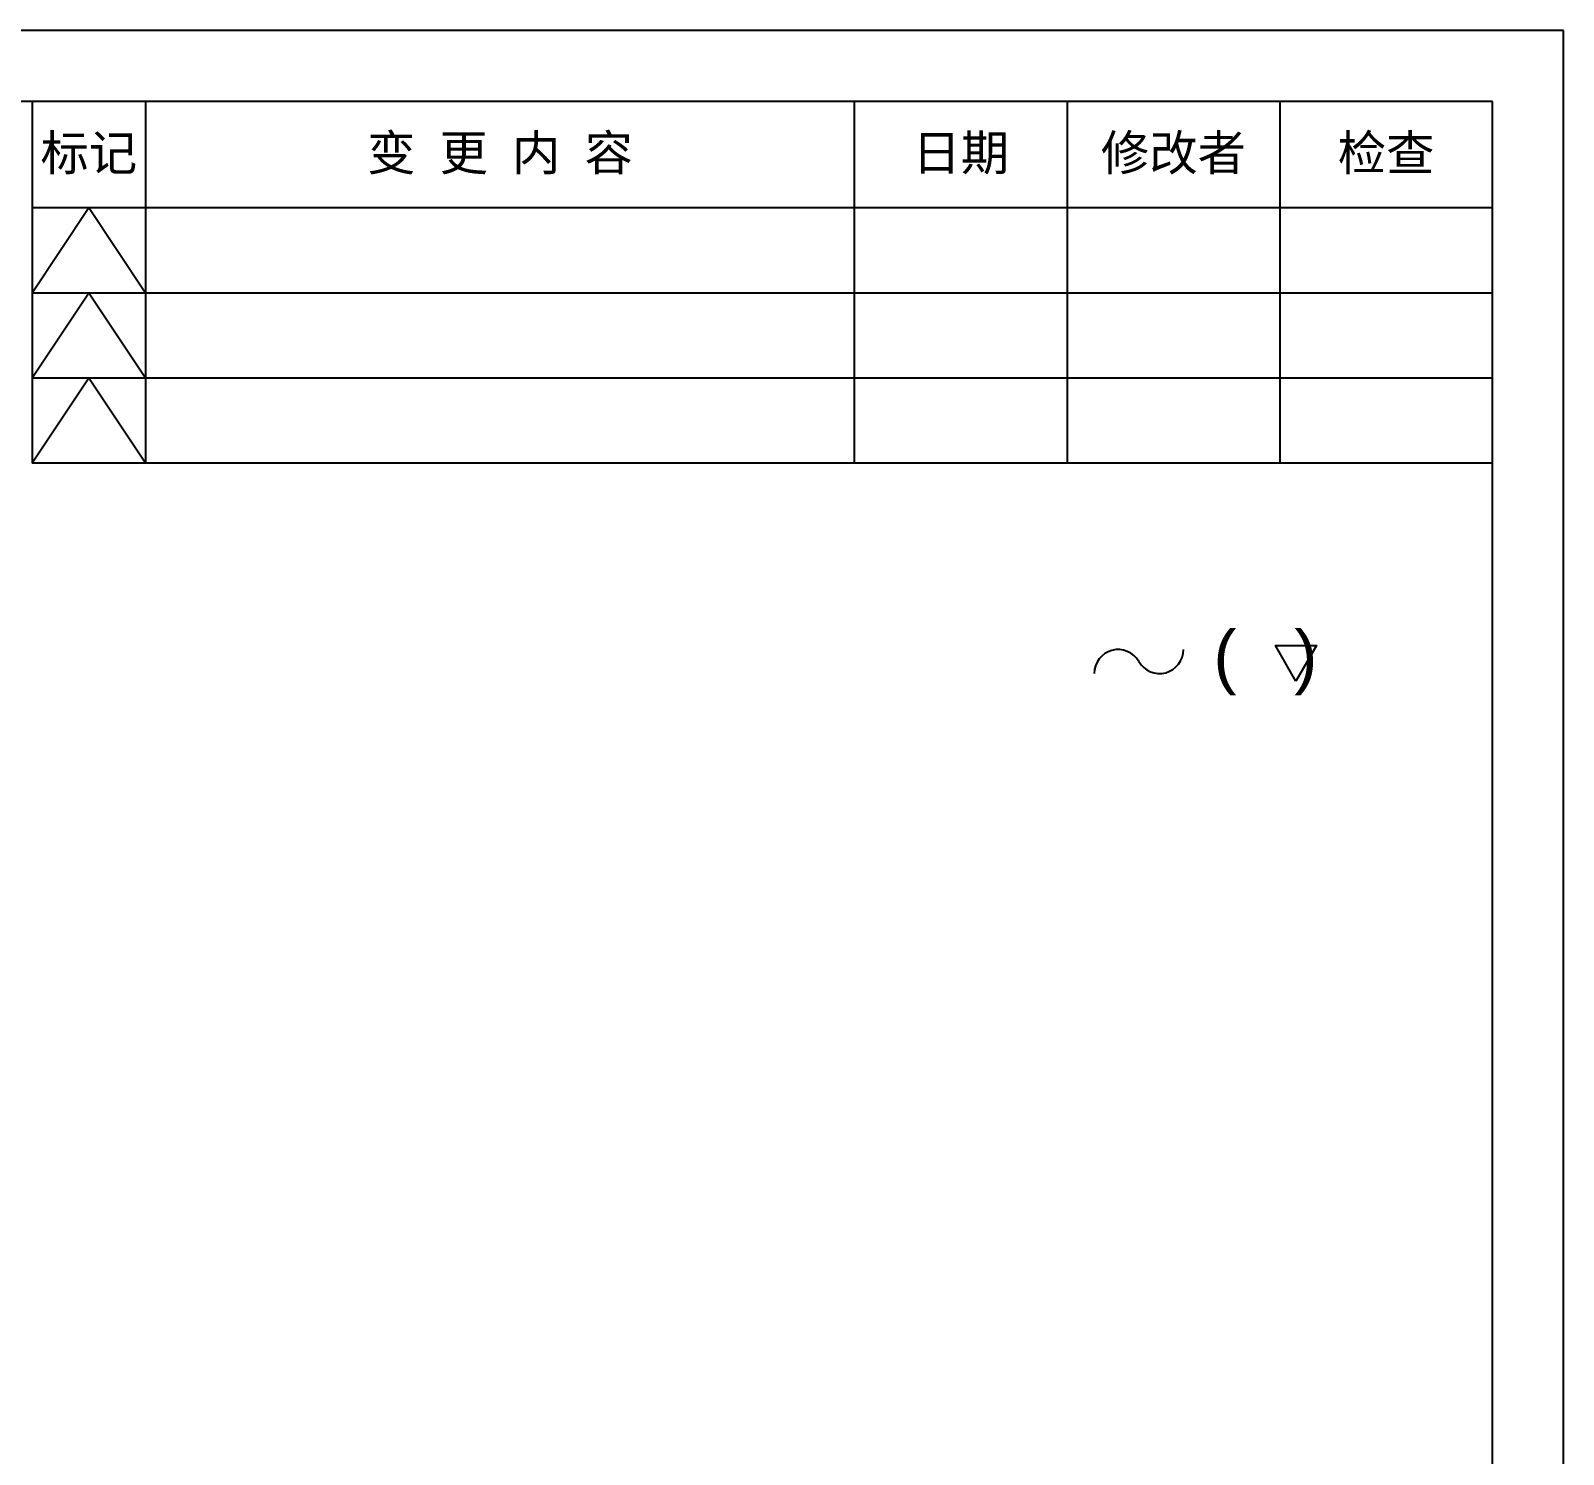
# Model space of a CAD drawing. Header units: millimetres. Extents: x -1727 to 307483, y -92648 to 6637.
# Drawn here: x 2196.4 to 2628.8, y 2848.2 to 3249.7 of the extents above; entities that cross this region are included whole.
import ezdxf

# ---------------------------------------------------------------- set-up
doc = ezdxf.new("R2010")
doc.units = ezdxf.units.MM
for name, color, linetype in [('AM_VIS', 7, 'Continuous'), ('TITLE_FRAME', 7, 'Continuous'), ('WORD_DIM', 253, 'Continuous')]:
    doc.layers.add(name, color=color, linetype=linetype)
doc.layers.add('SOLID LINE', color=7, linetype='Continuous', lineweight=30)
doc.styles.get("Standard").update_dxf_attribs({"font": 'arial.ttf'})

# ---------------------------------------------------------------- blocks, each defined once
blk = doc.blocks.new('shiage0')
at = {"layer": 'WORD_DIM', "color": 3, "linetype": 'Continuous'}
for centre, start, end in [((1.69, 0), 30, 180), ((4.61, 1.69), 210, 0)]:
    blk.add_arc(centre, 1.69, start, end, dxfattribs=at)
blk = doc.blocks.new('12')
at = {"layer": 'TITLE_FRAME', "color": 3, "linetype": 'Continuous'}
blk.add_lwpolyline([(20.46, 3.03), (19.01, 5.53), (21.9, 5.53)], close=True, dxfattribs=at)
blk.add_blockref('shiage0', (6.23, 3.56), dxfattribs=at)
blk.add_text('(   )', height=3.5, dxfattribs=at).set_placement((14.64, 3.08))

msp = doc.modelspace()

# ---------------------------------------------------------------- linework, layer by layer
at = {"layer": 'AM_VIS', "linetype": 'Continuous'}
for p, q in [((2608.78877, 3229.71112), (1048.78877, 3229.71112)), ((2608.78877, 2081.71112), (2608.78877, 3229.71112))]:
    msp.add_line(p, q, dxfattribs=at)
at = {"layer": 'TITLE_FRAME', "linetype": 'Continuous'}
for p, q in [((2196.78877, 3229.71112), (2196.78877, 3127.71112)), ((2228.78877, 3229.71112), (2228.78877, 3127.71112)), ((2428.78877, 3127.71112), (2428.78877, 3229.71112)), ((2488.78877, 3229.71112), (2488.78877, 3127.71112)), ((2548.78877, 3229.71112), (2548.78877, 3127.71112)), ((2608.78877, 3127.71112), (2608.78877, 3229.71112)), ((2608.78877, 3199.71112), (2196.78877, 3199.71112)), ((2212.78877, 3199.71112), (2196.78877, 3175.71112)), ((2228.78877, 3175.71112), (2212.78877, 3199.71112)), ((2608.78877, 3175.71112), (2196.78877, 3175.71112)), ((2212.78877, 3175.71112), (2196.78877, 3151.71112)), ((2228.78877, 3151.71112), (2212.78877, 3175.71112)), ((2608.78877, 3151.71112), (2196.78877, 3151.71112)), ((2212.78877, 3151.71112), (2196.78877, 3127.71112)), ((2228.78877, 3127.71112), (2212.78877, 3151.71112)), ((2608.78877, 3127.71112), (2196.78877, 3127.71112))]:
    msp.add_line(p, q, dxfattribs=at)
at = {"layer": 'WORD_DIM', "linetype": 'Continuous'}
for p, q in [((2628.78877, 3249.71112), (948.78877, 3249.71112)), ((2628.78877, 2061.71112), (2628.78877, 3249.71112))]:
    msp.add_line(p, q, dxfattribs=at)

# ---------------------------------------------------------------- block references
at = {"layer": 'WORD_DIM', "color": 3, "linetype": 'Continuous', "xscale": 4, "yscale": 4, "zscale": 4}
msp.add_blockref('12', (2471.50818, 3054.17217), dxfattribs=at)

# ---------------------------------------------------------------- texts
at = {"layer": 'SOLID LINE', "ltscale": 0.5, "char_height": 10, "attachment_point": 5}
for s, insert, width in [('\\pt60;{\\fSimHei|b0|i0|c134|p2;\\C3;标记}', (2212.78877, 3214.71112), 32), ('\\pt60;{\\fSimHei|b0|i0|c134|p2;\\C3;变 更 内 容}', (2328.78877, 3214.71112), 200), ('\\pt60;{\\fSimHei|b0|i0|c134|p2;\\C3;日期}', (2458.78877, 3214.71112), 60), ('\\pt60;{\\fSimHei|b0|i0|c134|p2;\\C3;修改者}', (2518.78877, 3214.71112), 60), ('\\pt60;{\\fSimHei|b0|i0|c134|p2;\\C3;检查}', (2578.78877, 3214.71112), 60)]:
    msp.add_mtext(s, dxfattribs=dict(at, insert=insert, width=width))

doc.saveas('drawing.dxf')
